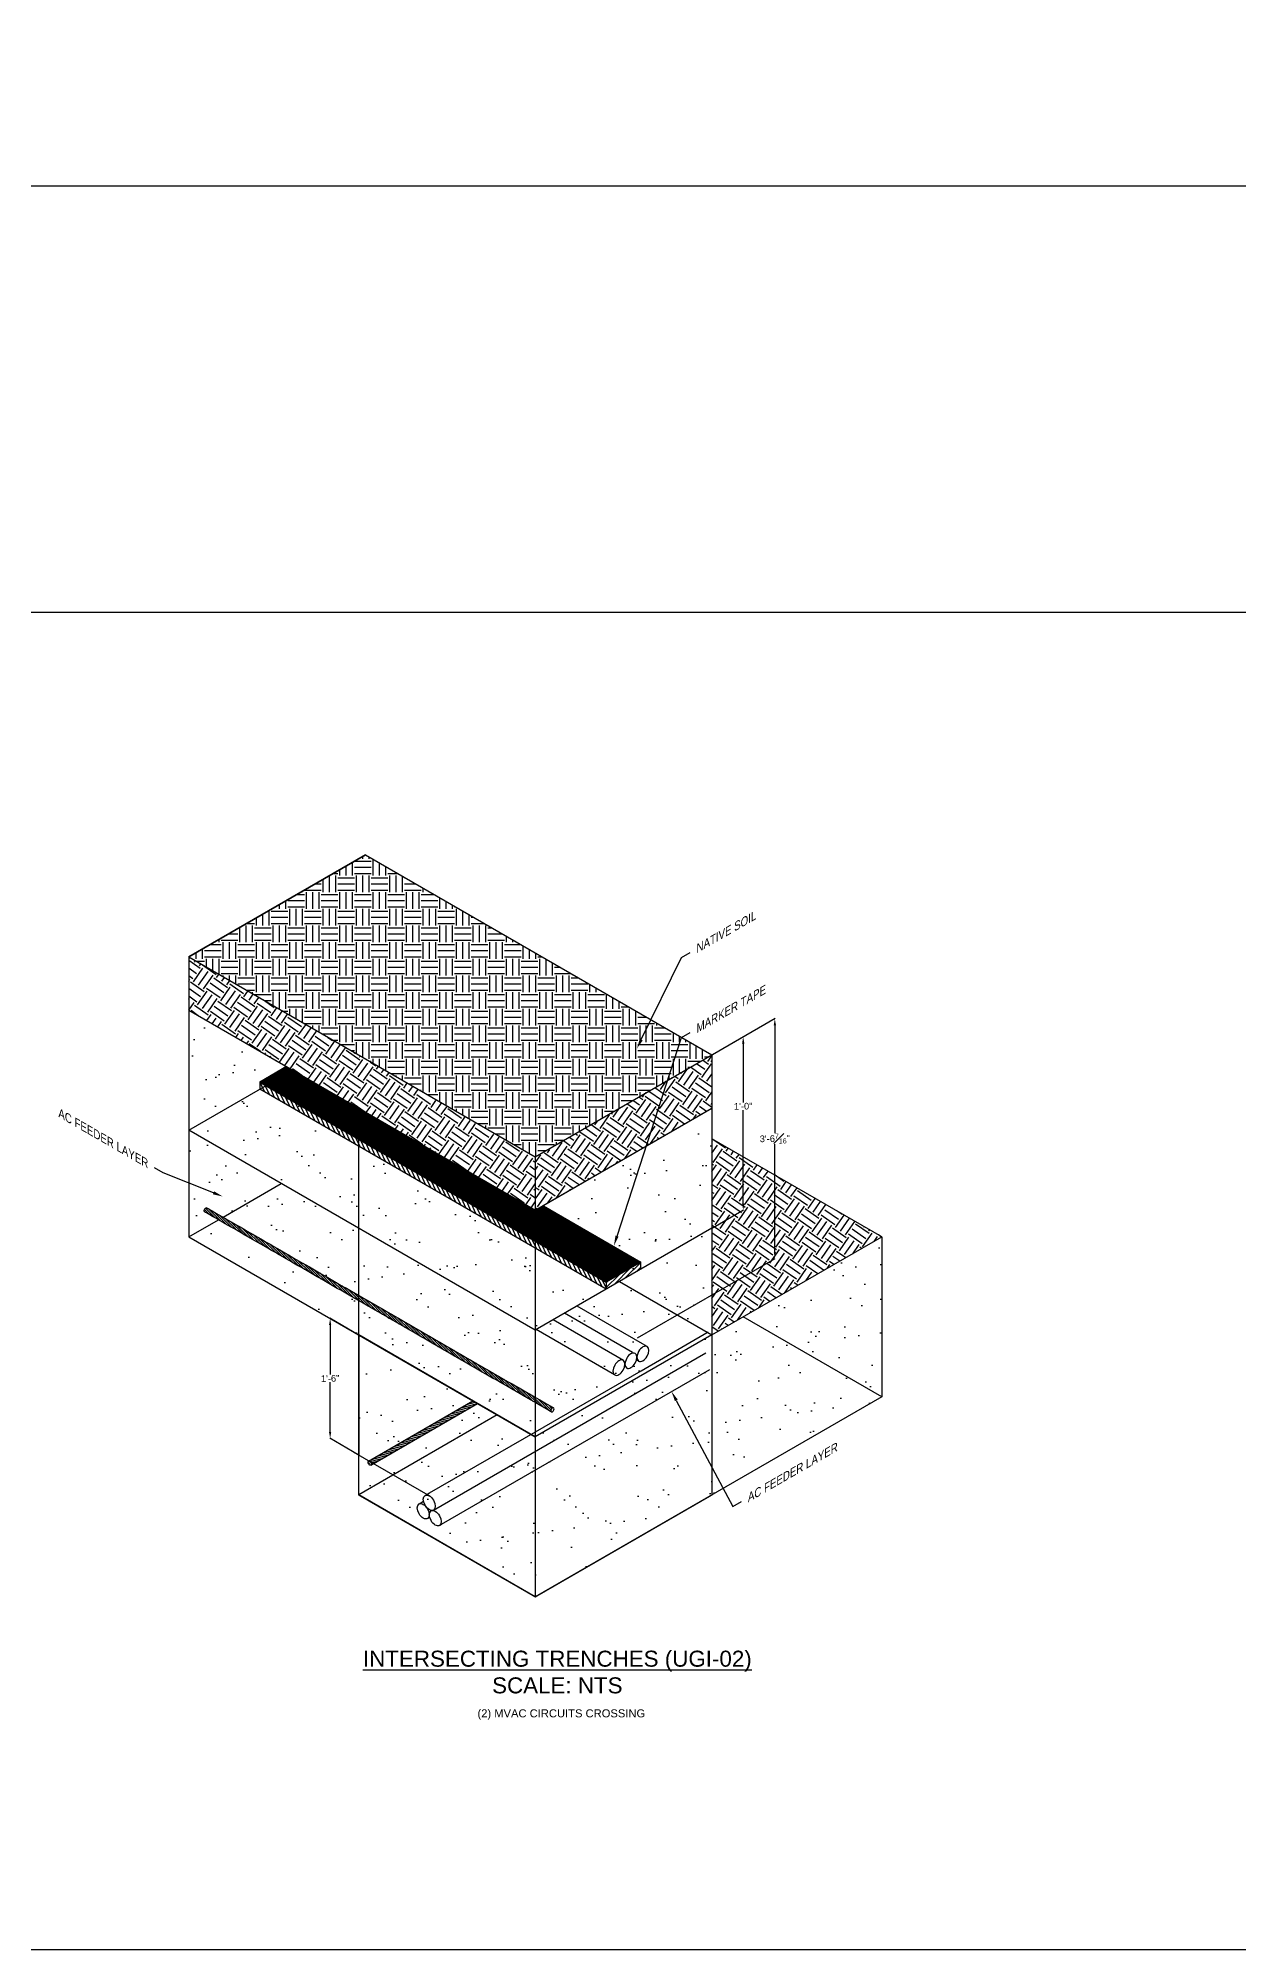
# Model space of a CAD drawing. Header units: feet. Extents: x -1012 to 2720, y -48 to 612.
# Drawn here: x 1073.4 to 1253.4, y 66.3 to 353 of the extents above; entities that cross this region are included whole.
import ezdxf
from ezdxf import colors
from ezdxf.entities.mleader import LeaderData, LeaderLine
from ezdxf.math import Vec2, Vec3

# ---------------------------------------------------------------- set-up
doc = ezdxf.new("R2010")
doc.units = ezdxf.units.FT
doc.header["$MEASUREMENT"] = 0
for name, color, linetype in [('E-CABL-ACMV', 1, 'AC_CABLE'), ('E-CABL-UG2', 142, 'GROUND_WIRE_G2'), ('E-MRKR-TREN', 6, 'Continuous'), ('E-TREN', 3, 'Continuous'), ('E-TREN-HATCH', 254, 'Continuous'), ('G-ANNO-TEXT', 1, 'Continuous'), ('G-DIMS', 7, 'Continuous'), ('text', 1, 'Continuous')]:
    doc.layers.add(name, color=color, linetype=linetype)
doc.styles.add('NEI-A', font='arial.ttf')
doc.styles.get("Standard").update_dxf_attribs({"font": 'arial.ttf'})
doc.linetypes.add('AC_CABLE', pattern='A,1,-0.2,["AC",Standard,S=0.1,R=0,X=-0.1,Y=-0.05],-0.2', length=1.4)
doc.linetypes.add('GROUND_WIRE_G2', pattern='A,1,-0.2,["G2",Standard,S=0.1,R=0,X=-0.1,Y=-0.05],-0.2', length=1.4)
doc.dimstyles.new('NEI-A', dxfattribs={"dimtxt": 0.1, "dimasz": 0.125, "dimexe": 0.0625, "dimexo": 0.0625, "dimgap": 0.0625, "dimtad": 0, "dimtih": 1, "dimtoh": 1, "dimdec": 4, "dimzin": 3, "dimdsep": 46, "dimlunit": 4, "dimtxsty": 'NEI-A', "dimcen": 0, "dimadec": 0, "dimazin": 0, "dimtfac": 0.75, "dimtdec": 4, "dimtofl": 0, "dimtmove": 0, "dimatfit": 3, "dimfxl": 1, "dimfrac": 1, "dimtolj": 1, "dimtzin": 0, "dimarcsym": 0})
pattern_1 = [(55, (-6082719.201, -2152382.2914), (-0.6139390198, 3.4818212016), [2.5, -2.5]), (55, (-6082719.969, -2152381.7537), (-0.6139390198, 3.4818212016), [2.5, -2.5]), (55, (-6082720.737, -2152381.216), (-0.6139390198, 3.4818212016), [2.5, -2.5]), (145, (-6082720.8136, -2152380.7807), (-3.4818212016, -0.6139390198), [2.5, -2.5]), (145, (-6082720.276, -2152380.0127), (-3.4818212016, -0.6139390198), [2.5, -2.5]), (145, (-6082719.7382, -2152379.2448), (-3.4818212016, -0.6139390198), [2.5, -2.5])]
pattern_2 = [(37.5, (-6082719.201, -2152382.2914), (-0.2519734324, 7.707295076), [0, -6.08, 0, -6.8, 0, -6.5]), (7.5, (-6082719.201, -2152382.291), (7.079106821, 11.288584261), [0, -3.28, 0, -5.48, 0, -2.1]), (327.5, (-6082724.121, -2152382.2914), (12.456567447, 0.022636214), [0, -2, 0, -7.2, 0, -9.4]), (317.5, (-6082724.121, -2152382.291), (12.024506418, 3.51070226), [0, -1, 0, -4.72, 0, -5.4])]

# ---------------------------------------------------------------- blocks, each defined once
blk = doc.blocks.new('*D60')
at = {"layer": 'Defpoints', "color": 0, "transparency": 16777216}
for p in [(1121.43, 158.5), (1117.15, 142.97), (1121.43, 140.5)]:
    blk.add_point(p, dxfattribs=at)
at = {"layer": 'text', "color": 0, "lineweight": -2, "transparency": 16777216}
for p, q in [((1121.37, 158.54), (1117.09, 161.01)), ((1117.15, 159.97), (1117.15, 152.55)), ((1117.15, 143.97), (1117.15, 151.4)), ((1121.37, 140.54), (1117.09, 143.01))]:
    blk.add_line(p, q, dxfattribs=at)
at = {"layer": 'text', "color": 0, "transparency": 16777216}
for points in [[(1116.98, 159.97), (1117.32, 159.97), (1117.15, 160.97)], [(1116.98, 143.97), (1117.32, 143.97), (1117.15, 142.97)]]:
    blk.add_solid(points, dxfattribs=at)
at = {"layer": 'text', "color": 0, "transparency": 16777216, "insert": (1117.15, 151.97), "char_height": 1, "attachment_point": 5, "rotation": 1, "style": 'NEI-A'}
blk.add_mtext('\\A1;1\'-6"', dxfattribs=at)
blk = doc.blocks.new('*D61')
at = {"layer": 'Defpoints', "color": 0, "transparency": 16777216}
for p in [(1174.39, 200.5), (1183.83, 169.95), (1163.19, 158.04)]:
    blk.add_point(p, dxfattribs=at)
at = {"layer": 'text', "color": 0, "lineweight": -2, "transparency": 16777216}
for p, q in [((1174.46, 200.54), (1183.9, 205.99)), ((1183.83, 204.95), (1183.83, 188.78)), ((1183.83, 170.95), (1183.83, 187.13)), ((1163.25, 158.07), (1183.9, 169.99))]:
    blk.add_line(p, q, dxfattribs=at)
at = {"layer": 'text', "color": 0, "transparency": 16777216}
for points in [[(1183.67, 204.95), (1184, 204.95), (1183.83, 205.95)], [(1183.67, 170.95), (1184, 170.95), (1183.83, 169.95)]]:
    blk.add_solid(points, dxfattribs=at)
at = {"layer": 'text', "color": 0, "transparency": 16777216, "insert": (1183.83, 187.95), "char_height": 1, "attachment_point": 5, "rotation": 1, "style": 'NEI-A'}
blk.add_mtext('\\A1;3\'-6{\\H0.75x;\\S7#16;}"', dxfattribs=at)
blk = doc.blocks.new('*D62')
at = {"layer": 'Defpoints', "color": 0, "transparency": 16777216}
for p in [(1179.09, 203.21), (1174.39, 200.5), (1174.26, 174.42)]:
    blk.add_point(p, dxfattribs=at)
at = {"layer": 'text', "color": 0, "lineweight": -2, "transparency": 16777216}
for p, q in [((1174.46, 200.54), (1179.15, 203.25)), ((1179.09, 202.21), (1179.09, 193.37)), ((1179.09, 178.21), (1179.09, 192.22)), ((1174.32, 174.46), (1179.15, 177.25))]:
    blk.add_line(p, q, dxfattribs=at)
at = {"layer": 'text', "color": 0, "transparency": 16777216}
for points in [[(1178.92, 202.21), (1179.26, 202.21), (1179.09, 203.21)], [(1178.92, 178.21), (1179.26, 178.21), (1179.09, 177.21)]]:
    blk.add_solid(points, dxfattribs=at)
at = {"layer": 'text', "color": 0, "transparency": 16777216, "insert": (1179.09, 192.8), "char_height": 1, "attachment_point": 5, "rotation": 1, "style": 'NEI-A'}
blk.add_mtext('\\A1;1\'-0"', dxfattribs=at)

msp = doc.modelspace()

# ---------------------------------------------------------------- hatches: boundary and pattern name
at = {"layer": 'E-CABL-UG2', "linetype": 'Continuous'}
h = msp.add_hatch(dxfattribs=at)
h.set_pattern_fill('ANSI31', color=256, scale=2, angle=90)
h.set_pattern_definition([(135, (-6082718.2281, -2152384.87668), (-0.176776695297, -0.176776695297), [])])
edge = h.paths.add_edge_path()
edge.add_ellipse((1150.47685, 147.26654), major_axis=(-0.17181, -0.29759), ratio=0.577350269, start_angle=180.0019263, end_angle=360, ccw=False)
edge.add_spline(control_points=[(1150.64867, 147.56413), (1124.66791, 162.56413), (1098.68714, 177.56413)], knot_values=[4.141592654, 4.141592654, 4.141592654, 5.141592654, 5.141592654, 5.141592654], weights=[1, 1, 1], degree=2, periodic=0)
edge.add_spline(control_points=[(1098.68714, 177.56413), (1098.51533, 177.66333), (1098.34352, 177.36574)], knot_values=[2.570796327, 2.570796327, 2.570796327, 4.141592654, 4.141592654, 4.141592654], weights=[1, 0.707106781, 1], degree=2, periodic=0)
edge.add_spline(control_points=[(1098.34352, 177.36574), (1098.1717, 177.06815), (1098.34352, 176.96895)], knot_values=[1, 1, 1, 2.570796327, 2.570796327, 2.570796327], weights=[1, 0.707106781, 1], degree=2, periodic=0)
edge.add_spline(control_points=[(1098.34352, 176.96895), (1124.32428, 161.96895), (1150.30504, 146.96895)], knot_values=[0, 0, 0, 1, 1, 1], weights=[1, 1, 1], degree=2, periodic=0)
h = msp.add_hatch(dxfattribs=at)
h.set_pattern_fill('ANSI31', color=256, scale=2, angle=150)
h.set_pattern_definition([(195, (-6082626.98321, -2152442.58236), (0.064704761276, -0.241481456572), [])])
edge = h.paths.add_edge_path()
edge.add_line((1139.24686, 148.21724), (1138.5596, 148.61403))
edge.add_line((1138.5596, 148.61403), (1122.94639, 139.59974))
edge.add_ellipse((1123.07179, 139.27535), major_axis=(0.17181, -0.29759), ratio=0.577350269, start_angle=0, end_angle=360)
edge.add_line((1123.33084, 139.02812), (1139.24686, 148.21724))
at = {"layer": 'E-MRKR-TREN', "linetype": 'Continuous'}
h = msp.add_hatch(dxfattribs=at)
h.set_pattern_fill('ANSI31', color=256)
h.set_pattern_definition([(45, (-6082719.20097, -2152395.73142), (-0.0883883476483, 0.0883883476483), [])])
h.paths.add_polyline_path([(1110.62197, 198.74383), (1106.59319, 196.41781), (1148.59542, 172.16781), (1153.79157, 175.16781), (1149.1339, 177.8524), (1147.91299, 177.21385)])
h.paths.add_polyline_path([(1153.79157, 175.16781), (1148.59542, 172.16781), (1158.55471, 166.41781), (1163.75087, 169.41781)])
at = {"layer": 'E-MRKR-TREN'}
h = msp.add_hatch(dxfattribs=at)
h.set_pattern_fill('ANSI31', color=256, scale=4, angle=70)
h.set_pattern_definition([(115, (-6082719.20097, -2152395.7314), (-0.45315389352, -0.21130913087), [])])
h.paths.add_polyline_path([(1158.55471, 165.41781), (1158.55471, 166.41781), (1106.59319, 196.41781), (1106.59319, 195.41781)])
h = msp.add_hatch(dxfattribs=at)
h.set_pattern_fill('ANSI31', color=256, scale=4)
h.set_pattern_definition([(45, (-6082719.20097, -2152395.7314), (-0.353553390593, 0.353553390593), [])])
h.paths.add_polyline_path([(1158.55471, 166.41781), (1158.55471, 165.41781), (1163.75087, 168.41781), (1163.75087, 169.41781)])
at = {"layer": 'E-TREN-HATCH', "linetype": 'Continuous'}
h = msp.add_hatch(dxfattribs=at)
h.set_pattern_fill('EARTH', color=256, scale=10)
h.set_pattern_definition([(0, (-6082719.201, -2152382.2914), (2.5, 2.5), [2.5, -2.5]), (0, (-6082719.201, -2152381.354), (2.5, 2.5), [2.5, -2.5]), (0, (-6082719.201, -2152380.4164), (2.5, 2.5), [2.5, -2.5]), (90, (-6082718.8885, -2152380.104), (-2.5, 2.5), [2.5, -2.5]), (90, (-6082717.951, -2152380.104), (-2.5, 2.5), [2.5, -2.5]), (90, (-6082717.0135, -2152380.104), (-2.5, 2.5), [2.5, -2.5])])
h.paths.add_polyline_path([(1122.43106, 230.50185), (1095.95147, 215.21385), (1147.91299, 185.21385), (1174.39259, 200.50185)])
h = msp.add_hatch(dxfattribs=at)
h.set_pattern_fill('EARTH', color=256, scale=10, angle=55)
h.set_pattern_definition(pattern_1)
h.paths.add_polyline_path([(1095.95147, 207.21385), (1147.91299, 177.21385), (1147.91299, 185.00185), (1095.95147, 215.21385)])
h = msp.add_hatch(dxfattribs=at)
h.set_pattern_fill('AR-SAND', color=252, scale=4)
h.set_pattern_definition(pattern_2)
h.paths.add_polyline_path([(1095.95147, 207.21385), (1095.95147, 173.21385), (1121.4334, 158.50185), (1121.4334, 192.50185)])
h = msp.add_hatch(dxfattribs=at)
h.set_pattern_fill('EARTH', color=256, scale=10, angle=55)
h.set_pattern_definition([(55, (-6082679.2215, -2152435.3734), (-0.6139390198, 3.4818212016), [2.5, -2.5]), (55, (-6082679.9894, -2152434.8357), (-0.6139390198, 3.4818212016), [2.5, -2.5]), (55, (-6082680.7574, -2152434.298), (-0.6139390198, 3.4818212016), [2.5, -2.5]), (145, (-6082680.834, -2152433.8627), (-3.4818212016, -0.6139390198), [2.5, -2.5]), (145, (-6082680.2964, -2152433.0947), (-3.4818212016, -0.6139390198), [2.5, -2.5]), (145, (-6082679.7587, -2152432.3268), (-3.4818212016, -0.6139390198), [2.5, -2.5])])
h.paths.add_polyline_path([(1174.39259, 200.50185), (1153.79157, 188.60785), (1147.91299, 185.00185), (1147.91299, 177.21385), (1174.39259, 192.50185)])
h = msp.add_hatch(dxfattribs=at)
h.set_pattern_fill('AR-SAND', color=252, scale=4)
h.set_pattern_definition([(37.5, (-6082764.838, -2152442.5824), (-0.2519734324, 7.707295076), [0, -6.08, 0, -6.8, 0, -6.5]), (7.5, (-6082764.838, -2152442.582), (7.079106821, 11.288584261), [0, -3.28, 0, -5.48, 0, -2.1]), (327.5, (-6082769.758, -2152442.5824), (12.456567447, 0.022636214), [0, -2, 0, -7.2, 0, -9.4]), (317.5, (-6082769.758, -2152442.582), (12.024506418, 3.51070226), [0, -1, 0, -4.72, 0, -5.4])])
h.paths.add_polyline_path([(1174.39259, 192.50185), (1147.91299, 176.90136), (1121.4334, 192.50185), (1121.4334, 134.50185), (1147.91299, 119.21385), (1174.39259, 134.50185)])
h = msp.add_hatch(dxfattribs=at)
h.set_pattern_fill('EARTH', color=256, scale=10, angle=55)
h.set_pattern_definition(pattern_1)
h.paths.add_polyline_path([(1174.39259, 187.92585), (1174.39259, 158.50185), (1199.87452, 173.21385)])
h = msp.add_hatch(dxfattribs=at)
h.set_pattern_fill('AR-SAND', color=252, scale=4)
h.set_pattern_definition(pattern_2)
h.paths.add_polyline_path([(1199.87452, 173.21385), (1174.39259, 158.50185), (1174.39259, 134.50185), (1199.87452, 149.21385)])

# ---------------------------------------------------------------- linework, layer by layer
for points in [[(55.93092, 531.41527), (1296.88162, 531.41527), (1296.88162, 330.78668), (55.93092, 330.78668)], [(55.93092, 266.91993), (1296.88162, 266.91993), (1296.88162, 66.29135), (55.93092, 66.29135)]]:
    msp.add_lwpolyline(points, close=True)
at = {"layer": 'E-CABL-ACMV', "linetype": 'Continuous', "flags": 128}
for points in [[(1147.91299, 167.20717), (1147.90721, 167.21051)], [(1161.15073, 154.6554), (1150.58413, 160.75603)], [(1162.48963, 155.86109), (1152.29774, 161.74538)], [(1163.98593, 157.16981), (1154.17004, 162.82635)], [(1159.80912, 152.50734), (1148.04022, 159.30212)], [(1163.77369, 153.13748), (1173.85558, 158.95413)], [(1132.6466, 132.23599), (1173.4948, 155.81971)], [(1164.68039, 156.76887), (1163.98593, 157.16981)], [(1147.92244, 143.98575), (1163.77369, 153.13748)], [(1163.41051, 154.57179), (1163.09075, 154.7564)], [(1165.56667, 148.40808), (1174.06114, 153.31236)], [(1149.71541, 139.25635), (1165.56667, 148.40808)], [(1132.07118, 134.83402), (1147.92244, 143.98575)], [(1133.86416, 130.10462), (1149.71541, 139.25635)], [(1131.37672, 134.43308), (1132.07118, 134.83402)], [(1130.48011, 133.15309), (1131.17456, 133.55404)], [(1131.74998, 130.95601), (1132.06975, 131.14062)], [(1133.54439, 129.92001), (1133.86416, 130.10462)]]:
    msp.add_lwpolyline(points, dxfattribs=at)
at = {"layer": 'E-CABL-ACMV', "linetype": 'Continuous', "extrusion": (0, 0, -1)}
for centre in [(1160.45612, 153.59863), (1162.25053, 154.63463), (1164.04493, 155.67063)]:
    msp.add_ellipse(centre, major_axis=(-0.63442, -1.09884), ratio=0.577350269, dxfattribs=at)
at = {"layer": 'E-CABL-ACMV', "linetype": 'Continuous'}
for centre in [(1131.11556, 132.05485), (1132.01218, 133.33484), (1132.90997, 131.01885)]:
    msp.add_ellipse(centre, major_axis=(0.63442, -1.09884), ratio=0.577350269, dxfattribs=at)
at = {"layer": 'E-CABL-UG2', "linetype": 'Continuous', "flags": 128}
for points in [[(1122.89998, 139.57294), (1138.5596, 148.61403)], [(1123.2436, 138.97776), (1139.24686, 148.21724)]]:
    msp.add_lwpolyline(points, dxfattribs=at)
at = {"layer": 'E-CABL-UG2', "linetype": 'Continuous', "extrusion": (0, 0, -1)}
msp.add_ellipse((1150.47685, 147.26654), major_axis=(-0.17181, -0.29759), ratio=0.577350269, dxfattribs=at)
at = {"layer": 'E-CABL-UG2', "linetype": 'Continuous'}
msp.add_ellipse((1123.07179, 139.27535), major_axis=(0.17181, -0.29759), ratio=0.577350269, dxfattribs=at)
msp.add_rational_spline([(1150.30504, 146.96895), (1124.32428, 161.96895), (1098.34352, 176.96895), (1098.1717, 177.06815), (1098.34352, 177.36574), (1098.51533, 177.66333), (1098.68714, 177.56413), (1124.66791, 162.56413), (1150.64867, 147.56413)], [1, 1, 1, 0.707106781187, 1, 0.707106781187, 1, 1, 1], degree=2, knots=[0, 0, 0, 1, 1, 2.570796327, 2.570796327, 4.141592654, 4.141592654, 5.141592654, 5.141592654, 5.141592654], dxfattribs=at)
at = {"layer": 'E-MRKR-TREN', "linetype": 'Continuous', "flags": 128}
for points in [[(1110.62197, 198.74383), (1106.59319, 196.41781), (1106.59319, 195.41781)], [(1110.62197, 198.74383), (1147.92528, 177.16204), (1149.1339, 177.8524), (1163.75087, 169.41781)], [(1106.59319, 196.41781), (1158.55471, 166.41781)], [(1106.59319, 195.41781), (1158.55471, 165.41781)]]:
    msp.add_lwpolyline(points, dxfattribs=at)
msp.add_lwpolyline([(1158.55471, 166.41781), (1158.55471, 165.41781), (1163.75087, 168.41781), (1163.75087, 169.41781)], close=True, dxfattribs=at)
at = {"layer": 'E-TREN', "color": 252, "linetype": 'Continuous'}
for points in [[(1095.95147, 215.21385), (1122.43106, 230.50185)], [(1122.43106, 230.50185), (1095.95147, 215.21385)], [(1122.43106, 230.50185), (1174.39259, 200.50185)], [(1095.95147, 215.21385), (1147.91299, 185.21385)], [(1095.95147, 215.21385), (1095.95147, 173.21385)], [(1095.95147, 207.21385), (1147.91299, 177.21385)], [(1095.95147, 189.21385), (1111.53993, 198.21385)], [(1147.91299, 185.21385), (1174.39259, 200.50185)], [(1174.39259, 200.50185), (1174.39259, 158.50185)], [(1147.91299, 177.21385), (1174.39259, 192.50185)], [(1147.91299, 159.21385), (1095.95147, 189.21385)], [(1199.87452, 173.21385), (1174.39259, 187.92585)], [(1147.91299, 185.21385), (1147.91299, 159.21385)], [(1101.08676, 176.17871), (1109.80788, 181.21385)], [(1095.95147, 173.21385), (1100.39951, 175.78192)], [(1095.95147, 173.21385), (1147.91299, 143.21385)], [(1174.39259, 174.50185), (1147.91299, 159.21385)], [(1174.39259, 158.50185), (1199.87452, 173.21385), (1199.87452, 149.21385)], [(1160.53618, 166.50185), (1174.39259, 158.50185)], [(1199.87452, 149.21385), (1179.08991, 161.21385)], [(1121.4334, 158.50185), (1121.4334, 140.50185)], [(1147.91299, 143.21385), (1121.4334, 158.50185)], [(1174.39259, 158.50185), (1147.91299, 143.21385)], [(1199.87452, 149.21385), (1147.91299, 119.21385)], [(1142.21801, 146.50185), (1121.4334, 134.50185)], [(1147.91299, 143.21385), (1147.91299, 119.21385)], [(1147.91299, 119.21385), (1121.4334, 134.50185)]]:
    msp.add_lwpolyline(points, dxfattribs=at)
at = {"layer": 'E-TREN', "color": 252, "linetype": 'Continuous', "const_width": 0.2}
for points in [[(1121.4334, 192.50185), (1121.4334, 134.50185), (1147.91299, 119.21385), (1174.39259, 134.50185), (1174.39259, 192.50185)], [(1121.4334, 192.50185), (1147.91299, 177.21385)], [(1174.39259, 192.50185), (1147.91299, 177.21385)], [(1147.91299, 119.21385), (1147.91299, 177.21385)]]:
    msp.add_lwpolyline(points, dxfattribs=at)
at = {"layer": 'G-DIMS', "flags": 128}
msp.add_lwpolyline([(1120.62395, 140.96918), (1132.15406, 134.31227)], dxfattribs=at)

# ---------------------------------------------------------------- texts
at = {"layer": 'G-ANNO-TEXT', "attachment_point": 5, "style": 'NEI-A'}
for s, width, insert, char_height in [('{\\LINTERSECTING TRENCHES (UGI-02)\\P\\l\\C7;SCALE: NTS}', 77.1827967, (1151.21846, 107.93056), 2.4), ('\\pi-3.6,l4.8,t4.8;(2)^IMVAC CIRCUITS CROSSING ', 35.963125, (1151.21846, 101.56927), 1.2)]:
    msp.add_mtext_dynamic_manual_height_columns(s, width=width, gutter_width=6.5625, heights=[0], dxfattribs=dict(at, insert=insert, char_height=char_height))

# ---------------------------------------------------------------- dimensions: what is measured, and where the dimension line sits
at = {"layer": 'text'}
for base, p1, p2, picture, middle in [((1183.83438, 169.95307), (1174.39259, 200.50185), (1163.19214, 158.03526), '*D61', (1183.83438, 187.95307)), ((1117.15075, 142.97443), (1121.4334, 158.50185), (1121.4334, 140.50185), '*D60', (1117.15075, 151.97443))]:
    dim = msp.add_linear_dim(base=base, p1=p1, p2=p2, angle=90, dimstyle='NEI-A', override={"dimtxt": 1, "dimasz": 1}, dxfattribs=at)
    dim.commit()
    dim.dimension.update_dxf_attribs({"geometry": picture, "text_midpoint": middle, "text_rotation": 1})
dim = msp.add_linear_dim(base=(1179.08991, 203.21385), p1=(1174.25762, 174.42393), p2=(1174.39259, 200.50185), angle=90, text='1\'-0"', dimstyle='NEI-A', override={"dimtxt": 1, "dimasz": 1}, dxfattribs=at)
dim.commit()
dim.dimension.update_dxf_attribs({"geometry": '*D62', "text_midpoint": (1179.08991, 192.79809), "dimtype": 160, "text_rotation": 1})

# ---------------------------------------------------------------- leaders
ml = msp.add_multileader_mtext('Standard', dxfattribs=at)
ml.set_content('{\\Q30;MARKER TAPE}', color=256, style='NEI-A')
ml.set_leader_properties()
ml.build(insert=Vec2(0, 0))
ml.multileader.update_dxf_attribs({"dogleg_length": 0.125, "arrow_head_size": 1.5, "scale": 12})
ctx = ml.context
ctx.base_point, ctx.scale, ctx.char_height, ctx.arrow_head_size, ctx.landing_gap_size, ctx.plane_origin, ctx.plane_x_axis, ctx.plane_y_axis = Vec3(999.91023, 203.87529), 12, 1.2, 1.5, 0.75, Vec3(993.36593, 195.41679), Vec3(0.866025404, 0.5), Vec3(-0.5, 0.866025404)
notes = []
notes.append((ctx, [(0, (1, 1, 0), (998.6112, 203.12529), (0.866025404, 0.5), 1.5, [(0, [(988.52794, 171.52384)], 0, [])])]))
ctx.mtext.insert, ctx.mtext.text_direction, ctx.mtext.rotation, ctx.mtext.width, ctx.mtext.flow_direction = Vec3(1000.25955, 204.77026), Vec3(0.866025404, 0.5), 0.523598776, 23.793066, 5
ml = msp.add_multileader_mtext('Standard', dxfattribs=at)
ml.set_content('{\\Q30;MARKER TAPE}', color=256, style='NEI-A')
ml.set_leader_properties()
ml.build(insert=Vec2(0, 0))
ml.multileader.update_dxf_attribs({"dogleg_length": 0.125, "arrow_head_size": 1.5, "scale": 12})
ctx = ml.context
ctx.base_point, ctx.scale, ctx.char_height, ctx.arrow_head_size, ctx.landing_gap_size, ctx.plane_origin, ctx.plane_x_axis, ctx.plane_y_axis = Vec3(1171.14768, 203.87529), 12, 1.2, 1.5, 0.75, Vec3(1164.60337, 195.41679), Vec3(0.866025404, 0.5), Vec3(-0.5, 0.866025404)
notes.append((ctx, [(0, (1, 1, 0), (1169.84864, 203.12529), (0.866025404, 0.5), 1.5, [(0, [(1159.70496, 171.89888)], 0, [])])]))
ctx.mtext.insert, ctx.mtext.text_direction, ctx.mtext.rotation, ctx.mtext.width, ctx.mtext.flow_direction = Vec3(1171.497, 204.77026), Vec3(0.866025404, 0.5), 0.523598776, 23.793066, 5
ml = msp.add_multileader_mtext('Standard', dxfattribs=at)
ml.set_content('{\\Q30;NATIVE SOIL}', color=256, style='NEI-A')
ml.set_leader_properties()
ml.build(insert=Vec2(0, 0))
ml.multileader.update_dxf_attribs({"dogleg_length": 0.125, "arrow_head_size": 1.5, "scale": 12})
ctx = ml.context
ctx.base_point, ctx.scale, ctx.char_height, ctx.arrow_head_size, ctx.landing_gap_size, ctx.plane_origin, ctx.plane_x_axis, ctx.plane_y_axis = Vec3(999.91023, 215.86044), 12, 1.2, 1.5, 0.75, Vec3(999.11471, 188.23442), Vec3(0.866025404, 0.5), Vec3(-0.5, 0.866025404)
notes.append((ctx, [(0, (1, 1, 0), (998.6112, 215.11044), (0.866025404, 0.5), 1.5, [(0, [(991.90658, 201.44765)], 0, [])])]))
ctx.mtext.insert, ctx.mtext.text_direction, ctx.mtext.rotation, ctx.mtext.width, ctx.mtext.flow_direction = Vec3(1000.25464, 216.76391), Vec3(0.866025404, 0.5), 0.523598776, 14.0987284, 5
ml = msp.add_multileader_mtext('Standard', dxfattribs=at)
ml.set_content('{\\Q30;NATIVE SOIL}', color=256, style='NEI-A')
ml.set_leader_properties()
ml.build(insert=Vec2(0, 0))
ml.multileader.update_dxf_attribs({"dogleg_length": 0.125, "arrow_head_size": 1.5, "scale": 12})
ctx = ml.context
ctx.base_point, ctx.scale, ctx.char_height, ctx.arrow_head_size, ctx.landing_gap_size, ctx.plane_origin, ctx.plane_x_axis, ctx.plane_y_axis = Vec3(1171.14768, 215.84911), 12, 1.2, 1.5, 0.75, Vec3(1170.35216, 188.23442), Vec3(0.866025404, 0.5), Vec3(-0.5, 0.866025404)
notes.append((ctx, [(0, (1, 1, 0), (1169.84864, 215.09911), (0.866025404, 0.5), 1.5, [(0, [(1163.14403, 201.44765)], 0, [])])]))
ctx.mtext.insert, ctx.mtext.text_direction, ctx.mtext.rotation, ctx.mtext.width, ctx.mtext.flow_direction = Vec3(1171.49209, 216.75259), Vec3(0.866025404, 0.5), 0.523598776, 14.0987284, 5
ml = msp.add_multileader_mtext('Standard', dxfattribs=at)
ml.set_content('{\\Q30;AC FEEDER LAYER}', color=256, style='NEI-A')
ml.set_leader_properties()
ml.build(insert=Vec2(0, 0))
ml.multileader.update_dxf_attribs({"dogleg_length": 0.125, "arrow_head_size": 1.5, "scale": 12})
ctx = ml.context
ctx.base_point, ctx.scale, ctx.char_height, ctx.arrow_head_size, ctx.landing_gap_size, ctx.plane_origin, ctx.plane_x_axis, ctx.plane_y_axis = Vec3(1007.60613, 133.50422), 12, 1.2, 1.5, 0.75, Vec3(1001.38492, 124.77277), Vec3(0.866025404, 0.5), Vec3(-0.5, 0.866025404)
notes.append((ctx, [(0, (1, 1, 0), (1006.3071, 132.75422), (0.866025404, 0.5), 1.5, [(0, [(997.11379, 150.01575)], 0, [])])]))
ctx.mtext.insert, ctx.mtext.text_direction, ctx.mtext.rotation, ctx.mtext.width, ctx.mtext.flow_direction = Vec3(1007.95565, 134.39883), Vec3(0.866025404, 0.5), 0.523598776, 15.1487284, 5
ml = msp.add_multileader_mtext('Standard', dxfattribs=at)
ml.set_content('{\\Q30;AC FEEDER LAYER}', color=256, style='NEI-A')
ml.set_leader_properties()
ml.build(insert=Vec2(0, 0))
ml.multileader.update_dxf_attribs({"dogleg_length": 0.125, "arrow_head_size": 1.5, "scale": 12})
ctx = ml.context
ctx.base_point, ctx.scale, ctx.char_height, ctx.arrow_head_size, ctx.landing_gap_size, ctx.plane_origin, ctx.plane_x_axis, ctx.plane_y_axis = Vec3(1178.84358, 133.50422), 12, 1.2, 1.5, 0.75, Vec3(1172.62237, 124.77277), Vec3(0.866025404, 0.5), Vec3(-0.5, 0.866025404)
notes.append((ctx, [(0, (1, 1, 0), (1177.54454, 132.75422), (0.866025404, 0.5), 1.5, [(0, [(1168.35124, 150.01575)], 0, [])])]))
ctx.mtext.insert, ctx.mtext.text_direction, ctx.mtext.rotation, ctx.mtext.width, ctx.mtext.flow_direction = Vec3(1179.1931, 134.39883), Vec3(0.866025404, 0.5), 0.523598776, 15.1487284, 5
ml = msp.add_multileader_mtext('Standard', dxfattribs=at)
ml.set_content('{\\Q-30;AC FEEDER LAYER}', color=256, style='NEI-A')
ml.set_leader_properties()
ml.build(insert=Vec2(0, 0))
ml.multileader.update_dxf_attribs({"dogleg_length": 0.125, "arrow_head_size": 1.5, "scale": 12})
ctx = ml.context
ctx.base_point, ctx.scale, ctx.char_height, ctx.arrow_head_size, ctx.landing_gap_size, ctx.plane_origin, ctx.plane_x_axis, ctx.plane_y_axis = Vec3(1076.05371, 192.094), 12, 1.2, 1.5, 0.75, Vec3(1131.65904, 149.7986), Vec3(0.866025404, -0.5), Vec3(0.5, 0.866025404)
notes.append((ctx, [(1, (1, 1, 0), (1092.11672, 182.82002), (-0.866025404, 0.5), 1.5, [(0, [(1101.05388, 179.27034)], 0, [])])]))
ctx.mtext.insert, ctx.mtext.text_direction, ctx.mtext.rotation, ctx.mtext.width, ctx.mtext.flow_direction = Vec3(1077.00834, 192.24748), Vec3(0.866025404, -0.5), 5.759586532, 15.863125, 5
for ctx, leaders in notes:
    for number, flags, end, landing, length, lines in leaders:
        leader = LeaderData()
        leader.index, (leader.has_last_leader_line, leader.has_dogleg_vector, leader.attachment_direction) = number, flags
        leader.last_leader_point, leader.dogleg_vector, leader.dogleg_length = Vec3(end), Vec3(landing), length
        for number, points, colour, breaks in lines:
            line = LeaderLine()
            line.index, line.vertices, line.color, line.breaks = number, Vec3.list(points), colors.encode_raw_color(colour), breaks
            leader.lines.append(line)
        ctx.leaders.append(leader)

doc.saveas('drawing.dxf')
